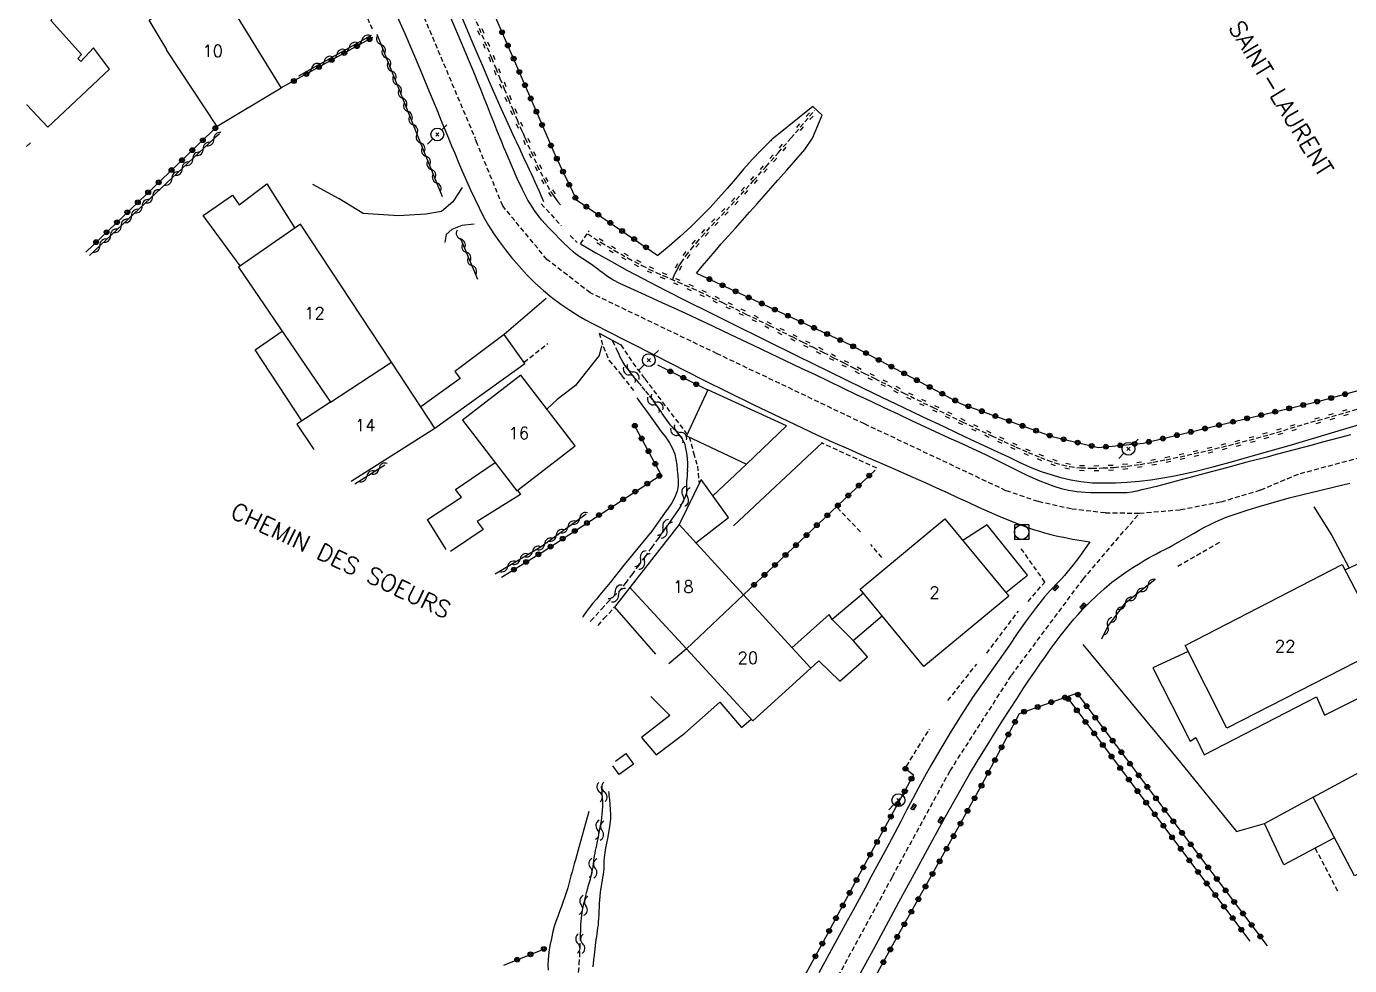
# Model space of a CAD drawing. Header units: millimetres. Extents: x 176000 to 177000, y 162000 to 163001.
# Drawn here: x 176000 to 176137.6, y 162085 to 162182.6 of the extents above; entities that cross this region are included whole.
import ezdxf
from ezdxf.enums import TextEntityAlignment as Align

# ---------------------------------------------------------------- set-up
doc = ezdxf.new("R2010")
doc.units = ezdxf.units.MM
doc.linetypes.add('DASHED', pattern=[0.75, 0.5, -0.25])
doc.layers.get('0').update_dxf_attribs({"linetype": 'CONTINUOUS'})
for name, color, linetype in [('W0001', 6, 'DASHED'), ('W0008', 7, 'CONTINUOUS'), ('W0017', 7, 'CONTINUOUS'), ('W0101', 7, 'CONTINUOUS'), ('W0104', 1, 'CONTINUOUS'), ('W0112', 1, 'DASHED'), ('W0120', 7, 'CONTINUOUS'), ('W0211', 2, 'CONTINUOUS'), ('W0220', 5, 'DASHED'), ('W0310', 3, 'CONTINUOUS'), ('W0322', 7, 'CONTINUOUS'), ('W0323', 7, 'CONTINUOUS'), ('W0401', 7, 'CONTINUOUS'), ('W0420', 7, 'CONTINUOUS'), ('W0473', 7, 'CONTINUOUS'), ('W0501', 5, 'DASHED'), ('W0989', 7, 'CONTINUOUS'), ('W0991', 7, 'CONTINUOUS'), ('W1102', 7, 'CONTINUOUS')]:
    doc.layers.add(name, color=color, linetype=linetype)
doc.styles.get("Standard").update_dxf_attribs({"font": 'romans.shx', "width": 0.85})

# ---------------------------------------------------------------- blocks, each defined once
blk = doc.blocks.new('T473')
for p, q in [((-0.166667, 0.166667), (0.166667, -0.166667)), ((-0.166667, -0.166667), (0.166667, 0.166667)), ((0.500001, 0.500001), (1.000002, 1.000002)), ((-1.000002, -1.000002), (-0.500001, -0.500001))]:
    blk.add_line(p, q)
blk.add_ellipse((0, 0), major_axis=(0.471405, 0.471405), ratio=1, start_param=5.4977871438, end_param=11.780972451)
blk = doc.blocks.new('T420')
for p, q in [((0.75, 0.75), (-0.75, 0.75)), ((-0.75, 0.75), (-0.75, -0.75)), ((0.75, 0.75), (0.75, -0.75)), ((0.75, -0.75), (-0.75, -0.75))]:
    blk.add_line(p, q)
blk.add_ellipse((0, 0), major_axis=(-0.53, 0.53), ratio=1, start_param=3.926991, end_param=10.210176)
blk = doc.blocks.new('T401')
for p, q in [((-0.3, 0.3), (0, 0.3)), ((-0.3, -0.25), (-0.3, 0.3)), ((-0.3, 0.15), (0, 0.15)), ((-0.3, 0), (0, 0)), ((0, 0.3), (0, -0.25)), ((-0.3, -0.15), (0, -0.15)), ((-0.3, -0.25), (-0.3, -0.3)), ((-0.3, -0.3), (0, -0.3)), ((0, -0.3), (0, -0.25))]:
    blk.add_line(p, q)
blk = doc.blocks.new('t310o')
at = {"color": 0, "linetype": 'Continuous'}
for centre, start, end in [((-0.5, 0.38), 216.8699, 323.1304), ((0.5, -0.37), 36.8699, 143.1303)]:
    blk.add_arc(centre, 0.625, start, end, dxfattribs=at)
blk = doc.blocks.new('t323o')
at = {"color": 0, "linetype": 'Continuous'}
for radius in [0.25, 0.15]:
    blk.add_circle((0, 0), radius, dxfattribs=at)
blk = doc.blocks.new('t220o')
at = {"color": 0, "linetype": 'Continuous'}
for p, q in [((-0.25, 0.25), (0.25, 0.25)), ((-0.25, -0.25), (0.25, -0.25))]:
    blk.add_line(p, q, dxfattribs=at)
blk = doc.blocks.new('t322o')
at = {"color": 0, "linetype": 'Continuous'}
for radius in [0.25, 0.15]:
    blk.add_circle((0, 0), radius, dxfattribs=at)
blk = doc.blocks.new('t500o')
at = {"color": 0, "linetype": 'Continuous'}
for centre, start, end in [((-0.5, 0.625), 216.8699, 323.1301), ((0.5, -0.125), 36.8699, 143.1301), ((0.5, -0.625), 36.8699, 143.1301), ((-0.5, 0.125), 216.8699, 323.1301)]:
    blk.add_arc(centre, 0.625, start, end, dxfattribs=at)

msp = doc.modelspace()

# ---------------------------------------------------------------- linework, layer by layer
at = {"layer": 'W0001'}
for points in [[(176014, 162248.16), (176017.74, 162239.37), (176025.01, 162222.08), (176032.95, 162203.53), (176040.75, 162184.98), (176046.65, 162171)], [(176115.7, 162131.97), (176112.17, 162132.03), (176108.65, 162132.45), (176105.2, 162133.22), (176101.85, 162134.35), (176087.13, 162141.3), (176071.82, 162148.59), (176058.62, 162154.93), (176054.12, 162158.4), (176049.52, 162163.96), (176046.88, 162170.45), (176046.65, 162171)], [(176170.73, 162142.32), (176168.17, 162143.18), (176165.5, 162143.66), (176162.8, 162143.73), (176160.11, 162143.39), (176146.67, 162139.95), (176132.23, 162136.04), (176128.28, 162134.39), (176124.18, 162133.15), (176119.97, 162132.34), (176115.7, 162131.97)], [(176014, 162026.16), (176014.73, 162026.83), (176023.12, 162032.51), (176031.85, 162036.61), (176046.12, 162041.1), (176054.78, 162044.3), (176063.1, 162049.41), (176067.82, 162054.28), (176072.63, 162061.8), (176080.12, 162075.97), (176090.06, 162094.23), (176096.05, 162105.23), (176102.43, 162115.15), (176109.87, 162125.15), (176115.7, 162131.97)]]:
    msp.add_lwpolyline(points, dxfattribs=at)
at = {"layer": 'W0008'}
for points in [[(176038.53, 162183.73), (176039.34, 162181.87), (176040.13, 162180.01), (176040.93, 162178.14), (176041.72, 162176.28), (176041.99, 162175.62), (176042.26, 162174.96), (176042.53, 162174.3), (176042.8, 162173.64), (176043.07, 162172.98), (176043.34, 162172.32), (176043.61, 162171.66), (176043.88, 162171)], [(176049.25, 162171), (176048.92, 162171.83), (176048.59, 162172.66), (176048.26, 162173.49), (176047.93, 162174.32), (176047.61, 162175.15), (176047.28, 162175.98), (176046.95, 162176.81), (176046.61, 162177.64), (176045.79, 162179.6), (176044.96, 162181.56), (176044.12, 162183.52)], [(176043.88, 162171), (176044.04, 162170.61), (176044.2, 162170.22), (176044.37, 162169.83), (176044.53, 162169.44), (176044.94, 162168.48), (176045.34, 162167.52), (176045.76, 162166.57), (176046.19, 162165.62), (176046.62, 162164.69), (176047.06, 162163.76), (176047.52, 162162.84), (176048.03, 162161.94), (176048.59, 162161.07), (176049.18, 162160.22), (176049.8, 162159.4), (176050.45, 162158.59), (176051.23, 162157.69), (176052.04, 162156.81), (176052.88, 162155.96), (176053.76, 162155.15), (176054.64, 162154.43), (176055.56, 162153.75), (176056.5, 162153.11), (176057.46, 162152.5), (176058.12, 162152.12), (176058.8, 162151.76), (176059.48, 162151.42), (176060.16, 162151.07), (176065.26, 162148.47), (176070.37, 162145.88), (176075.5, 162143.35), (176080.66, 162140.87), (176082.26, 162140.13), (176083.86, 162139.4), (176085.47, 162138.69), (176087.08, 162137.98), (176088.7, 162137.28), (176090.31, 162136.58), (176091.93, 162135.87), (176093.54, 162135.15), (176094.63, 162134.66), (176095.73, 162134.16), (176096.82, 162133.65), (176097.91, 162133.15), (176099.01, 162132.65), (176100.11, 162132.16), (176101.21, 162131.68), (176102.32, 162131.21), (176102.94, 162130.97), (176103.56, 162130.73), (176104.19, 162130.5), (176104.82, 162130.29), (176105.34, 162130.13), (176105.87, 162129.98), (176106.4, 162129.84), (176106.94, 162129.7), (176107.4, 162129.6), (176107.86, 162129.5), (176108.33, 162129.4), (176108.79, 162129.32), (176109.24, 162129.24), (176109.68, 162129.17), (176110.13, 162129.1), (176110.57, 162129.04)], [(176137.7, 162140.15), (176136.5, 162139.84), (176135.56, 162139.6), (176134.63, 162139.35), (176133.69, 162139.1), (176132.75, 162138.85), (176131.82, 162138.6), (176130.88, 162138.35), (176129.94, 162138.1), (176129.01, 162137.85), (176126.9, 162137.3), (176124.8, 162136.74), (176122.69, 162136.18), (176120.59, 162135.63), (176119.56, 162135.35), (176118.54, 162135.07), (176117.51, 162134.8), (176116.48, 162134.55), (176115.97, 162134.43), (176115.45, 162134.31), (176114.93, 162134.21), (176114.41, 162134.14), (176113.92, 162134.11), (176113.44, 162134.11), (176112.96, 162134.12), (176112.48, 162134.13), (176111.88, 162134.13), (176111.29, 162134.13), (176110.69, 162134.14), (176110.1, 162134.17), (176109.66, 162134.2), (176109.23, 162134.24), (176108.8, 162134.29), (176108.37, 162134.37), (176107.62, 162134.56), (176106.87, 162134.8), (176106.14, 162135.06), (176105.42, 162135.34), (176104.7, 162135.64), (176104, 162135.96), (176103.3, 162136.3), (176102.6, 162136.64), (176101.91, 162137), (176101.22, 162137.35), (176100.52, 162137.69), (176099.83, 162138.03), (176098.86, 162138.48), (176097.89, 162138.93), (176096.92, 162139.38), (176095.94, 162139.82), (176094.97, 162140.27), (176094, 162140.71), (176093.03, 162141.16), (176092.06, 162141.61), (176090.63, 162142.29), (176089.19, 162142.97), (176087.76, 162143.65), (176086.33, 162144.33), (176084.9, 162145.01), (176083.47, 162145.7), (176082.04, 162146.38), (176080.61, 162147.06), (176078.14, 162148.24), (176075.66, 162149.42), (176073.19, 162150.6), (176070.7, 162151.77), (176069.87, 162152.16), (176069.03, 162152.55), (176068.18, 162152.93), (176067.34, 162153.32), (176066.5, 162153.7), (176065.66, 162154.09), (176064.82, 162154.48), (176063.98, 162154.87), (176063.23, 162155.21), (176062.46, 162155.55), (176061.71, 162155.9), (176060.97, 162156.29), (176060.7, 162156.46), (176060.43, 162156.63), (176060.17, 162156.81), (176059.92, 162157), (176059.66, 162157.19), (176059.41, 162157.38), (176059.16, 162157.57), (176058.9, 162157.75), (176058.64, 162157.93), (176058.38, 162158.1), (176058.12, 162158.27), (176057.86, 162158.45), (176057.59, 162158.62), (176057.34, 162158.8), (176057.09, 162158.99), (176056.84, 162159.19), (176056.35, 162159.62), (176055.89, 162160.08), (176055.44, 162160.54), (176054.99, 162161.01), (176054.63, 162161.37), (176054.28, 162161.73), (176053.93, 162162.09), (176053.6, 162162.48), (176053.21, 162162.98), (176052.84, 162163.49), (176052.48, 162164.02), (176052.15, 162164.56), (176051.57, 162165.67), (176051.04, 162166.8), (176050.54, 162167.95), (176050.05, 162169.1), (176049.85, 162169.57), (176049.65, 162170.05), (176049.45, 162170.52), (176049.25, 162171)], [(176086.74, 162084.2), (176088.07, 162086.66), (176089.4, 162089.12), (176090.73, 162091.58), (176092.33, 162094.53), (176093.93, 162097.48), (176095.54, 162100.42), (176097.19, 162103.35), (176098.08, 162104.86), (176098.98, 162106.37), (176099.9, 162107.87), (176100.83, 162109.37), (176101.53, 162110.49), (176102.25, 162111.6), (176102.97, 162112.7), (176103.69, 162113.8), (176104.25, 162114.64), (176104.81, 162115.47), (176105.37, 162116.3), (176105.95, 162117.12), (176106.46, 162117.83), (176106.97, 162118.54), (176107.5, 162119.24), (176108.04, 162119.92), (176108.47, 162120.45), (176108.91, 162120.98), (176109.35, 162121.49), (176109.82, 162121.99), (176110.55, 162122.74), (176111.3, 162123.46), (176112.08, 162124.16), (176112.88, 162124.83), (176113.59, 162125.37), (176114.32, 162125.88), (176115.06, 162126.37), (176115.82, 162126.83), (176116.23, 162127.08), (176116.65, 162127.32), (176117.08, 162127.56), (176117.51, 162127.78), (176117.94, 162128.01), (176118.37, 162128.23), (176118.79, 162128.46), (176119.22, 162128.69), (176119.77, 162129), (176120.32, 162129.31), (176120.86, 162129.63), (176121.41, 162129.95), (176121.96, 162130.26), (176122.51, 162130.56), (176123.08, 162130.85), (176123.65, 162131.12), (176124.76, 162131.58), (176125.89, 162131.98), (176127.03, 162132.35), (176128.18, 162132.7), (176129.74, 162133.16), (176131.3, 162133.59), (176132.87, 162133.99), (176134.45, 162134.38), (176136.03, 162134.76), (176137.6, 162135.14)], [(176110.57, 162129.04), (176110.02, 162128.22), (176109.44, 162127.42), (176108.84, 162126.64), (176108.23, 162125.87), (176107.94, 162125.54), (176107.65, 162125.22), (176107.35, 162124.91), (176107.05, 162124.6), (176106.75, 162124.29), (176106.45, 162123.98), (176106.16, 162123.66), (176105.88, 162123.33), (176104.89, 162122.08), (176103.94, 162120.81), (176103.03, 162119.5), (176102.16, 162118.17)], [(176102.16, 162118.17), (176098.38, 162112.85)], [(176098.38, 162112.85), (176097.26, 162111.1), (176096.17, 162109.33), (176095.1, 162107.55), (176094.05, 162105.76), (176093.4, 162104.61), (176092.77, 162103.45), (176092.14, 162102.29), (176091.53, 162101.12), (176090.91, 162099.95), (176090.3, 162098.78), (176089.68, 162097.61), (176089.06, 162096.45), (176088.44, 162095.31), (176087.82, 162094.17), (176087.2, 162093.03), (176086.58, 162091.89), (176085.96, 162090.75), (176085.33, 162089.61), (176084.71, 162088.47), (176084.09, 162087.33), (176082.41, 162084.22)]]:
    msp.add_lwpolyline(points, dxfattribs=at)
at = {"layer": 'W0017'}
for points in [[(176045.32, 162165.87), (176044.35, 162164.4), (176043.17, 162163.37), (176041.53, 162163.1), (176038.67, 162162.93), (176035.01, 162163.18), (176032.5, 162164.71), (176029.77, 162166.2)], [(176046.55, 162162.07), (176045.29, 162161.92), (176044.22, 162161.5), (176043.63, 162161), (176043.49, 162160.17)], [(176054.03, 162154.35), (176049.67, 162150.6)], [(176059.81, 162149.4), (176059.55, 162148.42), (176058.09, 162146.58), (176057.11, 162145.28), (176055.19, 162143.83), (176054.12, 162142.83)], [(176082.77, 162139.37), (176073.52, 162130.7)], [(176071.38, 162133.83), (176074.88, 162137.11)], [(176133.87, 162132.68), (176135.74, 162129.7), (176137.55, 162126.31)], [(176109.84, 162118.35), (176120, 162106.08), (176125.84, 162098.93)], [(176125.84, 162098.93), (176128.75, 162099.73)]]:
    msp.add_lwpolyline(points, dxfattribs=at)
at = {"layer": 'W0101'}
for points in [[(176014, 162184.15), (176019.29, 162187.91), (176021.41, 162184.4), (176026.5, 162176.2), (176019.83, 162172.22)], [(176014, 162181.18), (176012.76, 162183.26), (176014, 162184.15)], [(176019.83, 162172.22), (176014.55, 162180.18), (176014.58, 162180.22), (176014, 162181.18)], [(176037.95, 162147.71), (176028.51, 162162.05), (176022.06, 162157.6), (176031.62, 162143.55)], [(176042.47, 162140.85), (176037.95, 162147.71)], [(176031.62, 162143.55), (176028.11, 162141.27), (176029.88, 162138.64)], [(176033.78, 162135.34), (176042.47, 162140.85)], [(176074.58, 162123.53), (176067.88, 162130.84), (176062.73, 162124.29), (176068.63, 162117.9)], [(176081.55, 162115.89), (176074.58, 162123.53)], [(176068.63, 162117.9), (176075.53, 162110.41), (176081.55, 162115.89)]]:
    msp.add_lwpolyline(points, dxfattribs=at)
for points in [[(176057.06, 162139.01), (176051.42, 162146.35), (176045.34, 162141.68), (176050.98, 162134.34), (176057.06, 162139.01)], [(176102.15, 162123.39), (176093.33, 162116.08), (176086.68, 162124.12), (176095.51, 162131.42)], [(176141.29, 162118.09), (176124.82, 162109.67), (176120.5, 162118.26), (176136.81, 162126.67)], [(176161.42, 162106.65), (176138.1, 162094.32), (176133.79, 162102.48), (176156.89, 162114.92)]]:
    msp.add_lwpolyline(points, close=True, dxfattribs=at)
at = {"layer": 'W0104'}
for points in [[(176000, 162174.43), (176000.05, 162174.48), (176002.21, 162172.15), (176008.64, 162178.18), (176006.97, 162180.39), (176005.66, 162178.97), (176005.33, 162179.29), (176005.73, 162179.71), (176002.56, 162183.22), (176003.22, 162185.32), (176008.86, 162190.55), (176008.87, 162190.56), (176010.54, 162192.3), (176010.94, 162191.77), (176014, 162194.64)], [(176022.22, 162157.72), (176018.36, 162162.97), (176021.43, 162165.08), (176022.13, 162164.07), (176025, 162166.26), (176027.92, 162161.65)], [(176028.64, 162141.62), (176023.79, 162149.01), (176026.6, 162150.93)], [(176042.47, 162140.85), (176051.84, 162147.58), (176049.67, 162150.6), (176044.55, 162146.75), (176045.09, 162146), (176041, 162143.08)], [(176043.66, 162128.24), (176041.72, 162131.37), (176045.24, 162133.68), (176044.61, 162134.48), (176048.73, 162137.27)], [(176069.61, 162128.94), (176073, 162131.57), (176070.17, 162135.52), (176067.88, 162130.84)], [(176051.05, 162134.39), (176051.37, 162133.95), (176046.88, 162131.15), (176047.5, 162130.3), (176044.11, 162128.01)], [(176101.83, 162123.77), (176104.11, 162125.58), (176099.9, 162130.81), (176097.37, 162129.16)], [(176120.81, 162117.63), (176117.14, 162115.92), (176121, 162108.32), (176121.61, 162108.68), (176122.46, 162106.87), (176134.16, 162112.91), (176134.97, 162111.02), (176142.32, 162114.67), (176141.84, 162115.88), (176145.52, 162117.8), (176140.83, 162127.84), (176137.11, 162126.1)], [(176062.73, 162124.29), (176061.15, 162122.23), (176065.42, 162117.36)], [(176087.03, 162123.7), (176083.78, 162120.96), (176083.47, 162121.46), (176079.6, 162118.02)], [(176081.55, 162115.89), (176082.38, 162116.66), (176084.57, 162114.55), (176087.44, 162117.06), (176085.95, 162118.79), (176088.99, 162121.33)], [(176085.95, 162118.79), (176083.78, 162120.96)], [(176068.63, 162117.9), (176066.81, 162116.36)], [(176064.94, 162112.95), (176066.9, 162110.96), (176063.95, 162108.7), (176065.47, 162106.87), (176068.47, 162109.13), (176072.09, 162112.36), (176074.37, 162109.74), (176075.37, 162110.59)], [(176063.13, 162105.92), (176061.65, 162104.83), (176060.98, 162105.73)], [(176061.25, 162106.22), (176062.33, 162107.01), (176063.13, 162105.92)], [(176136.02, 162098.26), (176130.75, 162095.44), (176128.75, 162099.73), (176133.97, 162102.58)]]:
    msp.add_lwpolyline(points, dxfattribs=at)
msp.add_lwpolyline([(176079.02, 162141.09), (176070.86, 162144.82), (176068.65, 162140.07), (176074.88, 162137.11)], close=True, dxfattribs=at)
at = {"layer": 'W0112'}
for points in [[(176035.98, 162182.32), (176034.6, 162185.55)], [(176053.54, 162164.17), (176055.6, 162161.89)], [(176056.53, 162160.9), (176057.26, 162160.14)], [(176057.6, 162160.01), (176058.51, 162161.36)], [(176059.56, 162150.74), (176059.98, 162149.33), (176060.59, 162147.89), (176061.89, 162146.34), (176063.17, 162144.72)], [(176051.76, 162147.7), (176054.2, 162149.65)], [(176061.82, 162149.53), (176063.07, 162147.63), (176064.3, 162145.97), (176068.71, 162140.19)], [(176068.93, 162139.94), (176069.36, 162138.29), (176069.78, 162136.91), (176069.95, 162135.08)], [(176088.42, 162136.7), (176082.66, 162139.34)], [(176086.74, 162130.07), (176084.33, 162132.57)], [(176088.94, 162127.39), (176087.81, 162128.75)], [(176104.15, 162122.83), (176105.9, 162124.85), (176103.37, 162128.42)], [(176124.06, 162128.96), (176119.57, 162126.38)], [(176059.45, 162120.34), (176060.04, 162121.05), (176061.15, 162122.23)], [(176099.85, 162117.45), (176103.15, 162121.82)], [(176095.82, 162112.52), (176098.81, 162116.32)], [(176091.51, 162105.71), (176093.91, 162109.58)], [(176134, 162097.18), (176136.4, 162092.62)]]:
    msp.add_lwpolyline(points, dxfattribs=at)
at = {"layer": 'W0120'}
msp.add_lwpolyline([(176059.56, 162150.74), (176061.82, 162149.53)], dxfattribs=at)
at = {"layer": 'W0211'}
for points in [[(176033.46, 162211.24), (176036.05, 162205.2), (176038.63, 162199.16), (176041.21, 162193.12), (176043.79, 162187.07), (176044.4, 162185.64), (176045.01, 162184.2), (176045.61, 162182.77), (176046.22, 162181.33), (176046.83, 162179.89), (176047.44, 162178.46), (176048.05, 162177.03), (176048.68, 162175.6), (176049.19, 162174.45), (176049.71, 162173.3), (176050.24, 162172.15), (176050.76, 162171)], [(176081.77, 162174.28), (176077.68, 162171)], [(176081.74, 162171), (176082.74, 162173.4)], [(176082.74, 162173.4), (176081.76, 162174.29)], [(176050.76, 162171), (176050.91, 162170.67), (176051.06, 162170.35), (176051.22, 162170.02), (176051.37, 162169.69), (176051.55, 162169.3), (176051.73, 162168.9), (176051.92, 162168.51), (176052.11, 162168.12), (176052.29, 162167.73), (176052.48, 162167.33), (176052.66, 162166.94), (176052.84, 162166.54), (176053.07, 162166.02), (176053.31, 162165.49), (176053.53, 162164.96), (176053.76, 162164.42)], [(176077.68, 162171), (176077.59, 162170.92), (176077.49, 162170.83), (176077.4, 162170.74), (176077.31, 162170.66), (176076.37, 162169.73), (176075.46, 162168.77), (176074.58, 162167.78), (176073.72, 162166.78), (176072.85, 162165.77), (176071.98, 162164.78), (176071.09, 162163.8), (176070.17, 162162.85), (176069.08, 162161.8), (176067.97, 162160.78), (176066.83, 162159.79), (176065.67, 162158.82)], [(176069.66, 162156.98), (176070.3, 162157.74), (176070.95, 162158.49), (176071.6, 162159.25), (176072.25, 162160), (176072.98, 162160.83), (176073.72, 162161.66), (176074.46, 162162.49), (176075.2, 162163.31), (176075.95, 162164.14), (176076.69, 162164.97), (176077.42, 162165.8), (176078.15, 162166.64), (176079.08, 162167.69), (176080.02, 162168.74), (176080.93, 162169.82), (176081.73, 162170.99), (176081.73, 162170.99), (176081.74, 162171), (176081.74, 162171), (176081.74, 162171)], [(176057.6, 162160.01), (176059.2, 162159.09), (176060.82, 162158.18), (176062.44, 162157.29), (176064.08, 162156.41), (176066.4, 162155.2), (176068.73, 162154.02), (176071.07, 162152.86), (176073.42, 162151.7), (176076.79, 162150.03), (176080.16, 162148.36), (176083.54, 162146.71), (176086.93, 162145.06), (176089.02, 162144.05), (176091.12, 162143.04), (176093.21, 162142.04), (176095.31, 162141.05), (176096.73, 162140.38), (176098.15, 162139.71), (176099.57, 162139.05), (176100.99, 162138.4), (176102.11, 162137.87), (176103.23, 162137.32), (176104.36, 162136.81), (176105.52, 162136.35), (176106.53, 162136.02), (176107.55, 162135.72), (176108.59, 162135.47), (176109.65, 162135.29), (176110.85, 162135.18), (176112.05, 162135.15), (176113.25, 162135.18), (176114.44, 162135.24), (176115.69, 162135.34), (176116.93, 162135.48), (176118.16, 162135.67), (176119.39, 162135.89), (176121.46, 162136.34), (176123.51, 162136.87), (176125.55, 162137.43), (176127.59, 162138.01), (176131.31, 162139.06), (176135.03, 162140.15), (176138.74, 162141.28)], [(176063.48, 162143.99), (176064, 162143.28), (176064.52, 162142.57), (176065.03, 162141.85), (176065.54, 162141.13), (176065.98, 162140.54), (176066.44, 162139.95), (176066.87, 162139.33), (176067.22, 162138.67), (176067.41, 162138.13), (176067.54, 162137.58), (176067.62, 162137.03), (176067.68, 162136.47), (176067.74, 162135.93), (176067.78, 162135.39), (176067.76, 162134.84), (176067.67, 162134.3), (176067.43, 162133.67), (176067.1, 162133.09), (176066.73, 162132.54), (176066.36, 162132.01), (176065.02, 162130.15), (176063.59, 162128.36), (176062.13, 162126.6), (176060.69, 162124.82), (176060.34, 162124.38), (176059.98, 162123.95), (176059.62, 162123.52), (176059.26, 162123.08), (176058.9, 162122.65), (176058.55, 162122.21), (176058.21, 162121.75), (176057.89, 162121.29), (176057.81, 162121.16)], [(176058.94, 162084.83), (176059.01, 162085.57), (176059.09, 162086.32), (176059.17, 162087.06), (176059.21, 162087.37), (176059.25, 162087.67), (176059.3, 162087.98), (176059.34, 162088.28), (176059.39, 162088.58), (176059.43, 162088.89), (176059.47, 162089.19), (176059.5, 162089.5), (176059.53, 162089.88), (176059.55, 162090.27), (176059.57, 162090.65), (176059.59, 162091.04), (176059.6, 162091.43), (176059.62, 162091.81), (176059.65, 162092.2), (176059.69, 162092.59), (176059.73, 162092.89), (176059.78, 162093.2), (176059.83, 162093.51), (176059.89, 162093.81), (176059.94, 162094.12), (176060, 162094.43), (176060.04, 162094.74), (176060.08, 162095.05), (176060.09, 162095.19), (176060.09, 162095.34), (176060.09, 162095.48), (176060.09, 162095.63), (176060.09, 162095.77), (176060.09, 162095.92), (176060.1, 162096.06), (176060.11, 162096.21), (176060.25, 162097.2), (176060.45, 162098.19), (176060.64, 162099.18), (176060.75, 162100.18), (176060.76, 162100.7), (176060.73, 162101.21), (176060.69, 162101.72), (176060.65, 162102.23), (176060.63, 162102.44), (176060.61, 162102.65), (176060.59, 162102.86), (176060.57, 162103.07)], [(176058.49, 162101), (176058.14, 162099.74), (176057.78, 162098.49), (176057.43, 162097.24), (176057.08, 162095.98), (176056.96, 162095.56), (176056.85, 162095.15), (176056.74, 162094.73), (176056.62, 162094.31), (176056.51, 162093.9), (176056.4, 162093.48), (176056.28, 162093.07), (176056.15, 162092.65), (176055.98, 162092.13), (176055.8, 162091.62), (176055.62, 162091.1), (176055.42, 162090.59), (176055.24, 162090.07), (176055.06, 162089.55), (176054.89, 162089.03), (176054.75, 162088.5), (176054.58, 162087.79), (176054.43, 162087.07), (176054.32, 162086.35), (176054.25, 162085.61), (176054.23, 162085.06), (176054.25, 162084.51)]]:
    msp.add_lwpolyline(points, dxfattribs=at)
at = {"layer": 'W0220'}
for points in [[(176034.44, 162211.49), (176036.39, 162207.12), (176038.32, 162202.75), (176040.24, 162198.37), (176042.14, 162193.99), (176043.6, 162190.61), (176045.05, 162187.22), (176046.48, 162183.83), (176047.91, 162180.44), (176048.36, 162179.37), (176048.8, 162178.29), (176049.24, 162177.21), (176049.68, 162176.13), (176050.12, 162175.05), (176050.56, 162173.97), (176051.02, 162172.9), (176051.48, 162171.83), (176051.58, 162171.62), (176051.67, 162171.42), (176051.76, 162171.21), (176051.85, 162171)], [(176079.49, 162171), (176081.96, 162173.89)], [(176051.85, 162171), (176052.47, 162169.58), (176053.11, 162168.17), (176053.79, 162166.77), (176054.54, 162165.42), (176054.76, 162165.07), (176055, 162164.73), (176055.26, 162164.4), (176055.52, 162164.08)], [(176067.18, 162156.26), (176067.37, 162156.72), (176067.58, 162157.18), (176067.82, 162157.62), (176068.08, 162158.05), (176068.58, 162158.77), (176069.11, 162159.46), (176069.68, 162160.13), (176070.25, 162160.8), (176070.74, 162161.35), (176071.24, 162161.9), (176071.75, 162162.44), (176072.26, 162162.98), (176072.78, 162163.51), (176073.29, 162164.05), (176073.8, 162164.59), (176074.31, 162165.14), (176075.61, 162166.59), (176076.91, 162168.06), (176078.2, 162169.52), (176079.49, 162171)], [(176058.37, 162161.04), (176059.75, 162160.17), (176061.14, 162159.33), (176062.56, 162158.53), (176064, 162157.76), (176064.73, 162157.4), (176065.47, 162157.05), (176066.22, 162156.71), (176066.97, 162156.38), (176067.72, 162156.06), (176068.47, 162155.73), (176069.22, 162155.4), (176069.96, 162155.06), (176072.39, 162153.9), (176074.82, 162152.72), (176077.24, 162151.53), (176079.65, 162150.34), (176080.73, 162149.8), (176081.8, 162149.26), (176082.87, 162148.72), (176083.93, 162148.18), (176085, 162147.63), (176086.07, 162147.09), (176087.14, 162146.55), (176088.21, 162146.01), (176091.24, 162144.5), (176094.27, 162143), (176097.31, 162141.51), (176100.37, 162140.06), (176101.63, 162139.47), (176102.88, 162138.89), (176104.15, 162138.33), (176105.44, 162137.81), (176106.18, 162137.53), (176106.93, 162137.26), (176107.7, 162137.03), (176108.48, 162136.86), (176109.63, 162136.73), (176110.79, 162136.69), (176111.95, 162136.71), (176113.1, 162136.77), (176114.46, 162136.89), (176115.82, 162137.08), (176117.16, 162137.31), (176118.5, 162137.57), (176122.12, 162138.35), (176125.72, 162139.23), (176129.3, 162140.19), (176132.85, 162141.26)], [(176132.85, 162141.26), (176141.99, 162143.82)]]:
    msp.add_lwpolyline(points, dxfattribs=at)
at = {"layer": 'W0310'}
for points in [[(176028.34, 162177.5), (176035.87, 162181.72)], [(176036.42, 162181.81), (176040.78, 162171)], [(176019.57, 162171), (176014, 162165.79)], [(176020.07, 162171.47), (176019.57, 162171)], [(176040.78, 162171), (176043.22, 162164.95)], [(176014, 162165.79), (176006.54, 162158.82)], [(176045.11, 162160.63), (176046.91, 162156.36)], [(176034.13, 162135.05), (176037.27, 162137.03)], [(176048.75, 162125.69), (176053.51, 162128.55), (176058.2, 162131.96)], [(176117.33, 162125.08), (176114.18, 162122.58), (176112.47, 162120.33), (176111.79, 162118.91)]]:
    msp.add_lwpolyline(points, dxfattribs=at)
at = {"layer": 'W0322'}
for points in [[(176037.57, 162213.65), (176043.84, 162194.87), (176050.52, 162179.58), (176054.22, 162171)], [(176054.22, 162171), (176055.05, 162169.08), (176057.18, 162164.59), (176065.67, 162158.82)], [(176069.66, 162156.98), (176085.68, 162149.51), (176097.19, 162143.39), (176106.66, 162139.99), (176111.43, 162138.84), (176116.16, 162139.3), (176134.42, 162143.65), (176140.25, 162145.24), (176141.48, 162145.52)]]:
    msp.add_lwpolyline(points, dxfattribs=at)
at = {"layer": 'W0323'}
for points in [[(176035.97, 162181.46), (176026.48, 162176.23)], [(176019.83, 162172.22), (176018.55, 162171)], [(176000.41, 162170.52), (176000, 162170.13)], [(176018.55, 162171), (176014, 162166.65)], [(176014, 162166.65), (176006.16, 162159.15)], [(176065.62, 162147.42), (176070.88, 162144.81)], [(176049.41, 162125.36), (176053.61, 162127.96), (176066, 162136.01), (176063.17, 162141.26)], [(176088.24, 162136.49), (176074.58, 162123.53)], [(176094.65, 162038.92), (176084.26, 162055.17), (176078.12, 162064.7), (176082.08, 162072.54), (176090.68, 162088.19), (176095.1, 162096.08), (176099.32, 162103.7), (176103.25, 162111.2), (176109.24, 162113.29), (176117.41, 162102.41), (176129.03, 162087.04)], [(176108.17, 162112.92), (176120.64, 162096.29), (176127.23, 162087.51)], [(176091.29, 162105.52), (176092.24, 162104.8), (176087.68, 162096.41), (176082.86, 162087.44), (176077.52, 162077.71), (176072.8, 162068.77)], [(176049.63, 162085.02), (176054.04, 162086.8)]]:
    msp.add_lwpolyline(points, dxfattribs=at)
at = {"layer": 'W0501'}
for points in [[(176061.52, 162148.76), (176060.9, 162150.02)], [(176068.75, 162136.47), (176068.77, 162136.86), (176068.77, 162137.26), (176068.75, 162137.65), (176068.71, 162138.04), (176068.65, 162138.41), (176068.58, 162138.78), (176068.48, 162139.15), (176068.34, 162139.5), (176068.18, 162139.77), (176068.01, 162140.02), (176067.81, 162140.26), (176067.6, 162140.49), (176067.39, 162140.71), (176067.18, 162140.94), (176066.98, 162141.16), (176066.79, 162141.4), (176066.61, 162141.64), (176066.44, 162141.88), (176066.28, 162142.12), (176066.12, 162142.37), (176065.96, 162142.62), (176065.79, 162142.86), (176065.63, 162143.1), (176065.46, 162143.34), (176065.1, 162143.82), (176064.72, 162144.3), (176064.35, 162144.77), (176063.97, 162145.24), (176063.85, 162145.39), (176063.72, 162145.54), (176063.59, 162145.69), (176063.46, 162145.83), (176063.34, 162145.98), (176063.21, 162146.13), (176063.09, 162146.28), (176062.96, 162146.44), (176062.72, 162146.76), (176062.47, 162147.08), (176062.23, 162147.41), (176062.01, 162147.75), (176061.87, 162148), (176061.75, 162148.24), (176061.63, 162148.5), (176061.52, 162148.76)], [(176068.75, 162136.47), (176068.72, 162136.17), (176068.69, 162135.87), (176068.67, 162135.57), (176068.65, 162135.27), (176068.64, 162135.11), (176068.64, 162134.96), (176068.64, 162134.81), (176068.64, 162134.65), (176068.64, 162134.5), (176068.63, 162134.35), (176068.62, 162134.19), (176068.59, 162134.04), (176068.49, 162133.71), (176068.35, 162133.39), (176068.2, 162133.08), (176068.03, 162132.78), (176067.81, 162132.41), (176067.57, 162132.06), (176067.32, 162131.71), (176067.07, 162131.36), (176066.39, 162130.39), (176065.71, 162129.43), (176065.03, 162128.47), (176064.33, 162127.52), (176063.67, 162126.62), (176063.01, 162125.72), (176062.34, 162124.82), (176061.67, 162123.93)], [(176058.64, 162120.75), (176058.7, 162120.81), (176059.2, 162121.36), (176059.79, 162122.03), (176060.39, 162122.68), (176061.02, 162123.32), (176061.67, 162123.93)], [(176057.41, 162084.27), (176057.49, 162085.11), (176057.54, 162085.95), (176057.57, 162086.8), (176057.61, 162087.64), (176057.62, 162087.96), (176057.63, 162088.28), (176057.64, 162088.6), (176057.65, 162088.92), (176057.66, 162089.25), (176057.68, 162089.57), (176057.7, 162089.89), (176057.74, 162090.21), (176057.83, 162090.75), (176057.94, 162091.29), (176058.07, 162091.83), (176058.2, 162092.37), (176058.28, 162092.69), (176058.37, 162093.01), (176058.46, 162093.32), (176058.55, 162093.64), (176058.64, 162093.96), (176058.72, 162094.28), (176058.8, 162094.6), (176058.87, 162094.92), (176058.9, 162095.07), (176058.92, 162095.22), (176058.94, 162095.37), (176058.96, 162095.52), (176058.97, 162095.66), (176058.99, 162095.81), (176059.01, 162095.96), (176059.03, 162096.11), (176059.08, 162096.38), (176059.13, 162096.66), (176059.19, 162096.93), (176059.25, 162097.2), (176059.31, 162097.47), (176059.36, 162097.74), (176059.42, 162098.01), (176059.47, 162098.28), (176059.53, 162098.63), (176059.6, 162098.98), (176059.67, 162099.33), (176059.73, 162099.67), (176059.79, 162100.02), (176059.84, 162100.38), (176059.88, 162100.73), (176059.91, 162101.08), (176059.93, 162101.54), (176059.92, 162102), (176059.89, 162102.46), (176059.86, 162102.92), (176059.85, 162103.11), (176059.83, 162103.3), (176059.81, 162103.49), (176059.8, 162103.58)]]:
    msp.add_lwpolyline(points, dxfattribs=at)
at = {"layer": 'W1102'}
for points in [[(176031.62, 162143.55), (176037.95, 162147.71)], [(176068.63, 162117.9), (176074.58, 162123.53)]]:
    msp.add_lwpolyline(points, dxfattribs=at)

# ---------------------------------------------------------------- block references
at = {"layer": 'W0220'}
for p, rotation in [((176047.23, 162182.07), 292.8544380542334), ((176047.81, 162180.69), 292.8544380542334), ((176048.39, 162179.31), 292.2360228254111), ((176048.95, 162177.92), 292.0431910029795), ((176049.52, 162176.53), 292.0095240566891), ((176050.08, 162175.14), 292.1607200447585), ((176050.66, 162173.75), 292.9918301789505), ((176081.44, 162173.28), 49.4809271857842), ((176051.25, 162172.37), 293.645962219921), ((176080.46, 162172.14), 49.4809271857842), ((176052, 162170.67), 293.6434784822512), ((176052.6, 162169.3), 294.1703050696901), ((176077.66, 162168.91), 48.68829606684186), ((176078.65, 162170.04), 48.99657928114904), ((176053.22, 162167.93), 295.9965444366302), ((176076.67, 162167.78), 48.37192083236796), ((176053.89, 162166.59), 299.1167553728102), ((176075.67, 162166.66), 48.37192083236796), ((176054.63, 162165.28), 302.3082801602894), ((176074.67, 162165.54), 48.04745361458935), ((176072.62, 162163.35), 46.00136266967115), ((176073.66, 162164.44), 46.66341855941367), ((176071.58, 162162.27), 46.72066648483353), ((176070.57, 162161.16), 48.68436287999174), ((176059.64, 162160.24), 327.5444992614607), ((176060.92, 162159.46), 329.0118083155497), ((176069.59, 162160.03), 49.94178521077704), ((176062.22, 162158.72), 330.4791173628131), ((176063.54, 162158.01), 331.9464264081536), ((176068.65, 162158.86), 52.00086690222806), ((176064.88, 162157.33), 334.7422868706708), ((176066.24, 162156.7), 336.4188893473927), ((176067.82, 162157.62), 61.91104905792329), ((176067.62, 162156.1), 336.6868911204787), ((176068.99, 162155.5), 336.0809105781385), ((176070.35, 162154.87), 334.556240787701), ((176071.71, 162154.23), 334.556240787701), ((176073.06, 162153.58), 334.0955596620919), ((176074.41, 162152.92), 334.0955596620919), ((176075.76, 162152.26), 333.7940307653009), ((176077.1, 162151.6), 333.7940307653009), ((176078.45, 162150.93), 333.6516676597257), ((176079.79, 162150.27), 333.4872424391241), ((176081.13, 162149.6), 333.2627667507274), ((176082.47, 162148.92), 333.1057606569802), ((176083.81, 162148.24), 333.0162254283935), ((176085.14, 162147.56), 333.0825380273604), ((176086.48, 162146.88), 333.2240634355726), ((176087.82, 162146.21), 333.4330595109835), ((176089.17, 162145.54), 333.5109117393793), ((176090.51, 162144.87), 333.5109117393793), ((176091.85, 162144.2), 333.5603707736997), ((176093.19, 162143.53), 333.5603707736997), ((176094.54, 162142.87), 333.925271702604), ((176095.88, 162142.21), 333.925271702604), ((176097.23, 162141.55), 333.925271702604), ((176134.29, 162141.66), 15.6568924390437), ((176135.74, 162142.07), 15.6568924390437), ((176137.18, 162142.47), 15.6568924390437), ((176098.59, 162140.9), 334.6055500808243), ((176099.94, 162140.26), 334.6055500808243), ((176128.89, 162140.08), 15.15217838785717), ((176130.33, 162140.5), 16.64666912017465), ((176131.77, 162140.93), 16.64666912017465), ((176101.3, 162139.62), 334.9261744565267), ((176102.66, 162138.99), 335.1274316875507), ((176123.08, 162138.59), 13.65768689381223), ((176124.54, 162138.94), 13.65768689381223), ((176126, 162139.3), 15.15217838785717), ((176127.45, 162139.69), 15.15217838785717), ((176104.03, 162138.38), 336.2220550572447), ((176105.42, 162137.82), 338.208497626926), ((176106.83, 162137.3), 340.2144426140895), ((176117.22, 162137.32), 10.97132023193399), ((176118.69, 162137.61), 12.16319463861357), ((176120.16, 162137.93), 12.16319463861357), ((176121.62, 162138.24), 12.16319463861357), ((176108.27, 162136.91), 347.9170066840736), ((176109.76, 162136.72), 357.9417588414588), ((176111.26, 162136.7), 1.169160263488805), ((176112.76, 162136.75), 3.011301415166789), ((176114.25, 162136.87), 5.140715384655798), ((176115.74, 162137.07), 7.828344046043024)]:
    msp.add_blockref('t220o', p, dxfattribs=dict(at, rotation=rotation))
at = {"layer": 'W0310'}
for p, rotation in [((176034.88, 162181.17), 29.2923499050675), ((176036.86, 162180.74), 291.9623555518962), ((176032.27, 162179.7), 29.2923499050675), ((176033.57, 162180.43), 29.2923499050675), ((176037.42, 162179.35), 291.9623555518962), ((176029.65, 162178.23), 29.2923499050675), ((176030.96, 162178.97), 29.2923499050675), ((176037.98, 162177.96), 291.9623555518962), ((176038.54, 162176.56), 291.9623555518962), ((176039.1, 162175.17), 291.9623555518962), ((176039.66, 162173.78), 291.9623555518962), ((176040.22, 162172.39), 291.9623555518962), ((176018.38, 162169.89), 223.0756034176157), ((176019.48, 162170.91), 223.0756034176157), ((176040.98, 162170.51), 291.9623555518937), ((176017.29, 162168.86), 223.0756034176157), ((176041.54, 162169.12), 291.9623555518937), ((176016.19, 162167.84), 223.0756034176157), ((176042.1, 162167.73), 291.9623555518937), ((176015.1, 162166.81), 223.0756034176157), ((176042.66, 162166.34), 291.9623555518937), ((176013.12, 162164.96), 223.0756034176246), ((176010.93, 162162.92), 223.0756034176246), ((176012.02, 162163.94), 223.0756034176246), ((176009.83, 162161.89), 223.0756034176246), ((176008.73, 162160.87), 223.0756034176246), ((176045.16, 162160.51), 292.9242170835641), ((176007.64, 162159.84), 223.0756034176246), ((176045.74, 162159.13), 292.9242170835641), ((176046.33, 162157.74), 292.9242170835641), ((176035.4, 162135.85), 32.29967650016363), ((176036.67, 162136.65), 32.29967650016363), ((176057.52, 162131.46), 36.00124804402146), ((176056.3, 162130.58), 36.00124804402146), ((176053.88, 162128.81), 36.00124804402146), ((176055.09, 162129.7), 36.00124804402146), ((176051.33, 162127.24), 30.98309274500066), ((176052.61, 162128.01), 30.98309274500066), ((176050.04, 162126.46), 30.98309274500066), ((176116.61, 162124.5), 218.4038065911241), ((176115.43, 162123.57), 218.4038065911241), ((176113.33, 162121.46), 232.6561591060116), ((176114.26, 162122.64), 218.4038065911241), ((176112.44, 162120.26), 244.3629323001497)]:
    msp.add_blockref('t310o', p, dxfattribs=dict(at, rotation=rotation))
at = {"layer": 'W0322'}
for p, rotation in [((176049.46, 162182.02), 293.591240442515), ((176050.06, 162180.64), 293.591240442515), ((176050.66, 162179.27), 293.3143766188418), ((176051.25, 162177.89), 293.3143766188418), ((176051.84, 162176.51), 293.3143766188418), ((176052.44, 162175.13), 293.3143766188418), ((176053.03, 162173.76), 293.3143766188418), ((176053.62, 162172.38), 293.3143766188418), ((176054.54, 162170.24), 293.3143766189878), ((176055.15, 162168.87), 295.44549050212), ((176055.79, 162167.52), 295.44549050212), ((176056.43, 162166.16), 295.44549050212), ((176057.08, 162164.81), 295.44549050212), ((176058.23, 162163.88), 325.7804202805576), ((176059.47, 162163.04), 325.7804202805576), ((176060.71, 162162.2), 325.7804202805576), ((176061.95, 162161.35), 325.7804202805576), ((176063.19, 162160.51), 325.7804202805576), ((176064.43, 162159.66), 325.7804202805576), ((176071.02, 162156.34), 335.0212983492189), ((176072.38, 162155.71), 335.0212983492189), ((176073.74, 162155.08), 335.0212983492189), ((176075.1, 162154.44), 335.0212983492189), ((176076.46, 162153.81), 335.0212983492189), ((176077.82, 162153.18), 335.0212983492189), ((176079.18, 162152.54), 335.0212983492189), ((176080.54, 162151.91), 335.0212983492189), ((176081.9, 162151.28), 335.0212983492189), ((176083.26, 162150.64), 335.0212983492189), ((176084.62, 162150.01), 335.0212983492189), ((176085.97, 162149.36), 332.0037860444047), ((176087.3, 162148.66), 332.0037860444047), ((176088.62, 162147.95), 332.0037860444047), ((176089.94, 162147.25), 332.0037860444047), ((176091.27, 162146.54), 332.0037860444047), ((176092.59, 162145.84), 332.0037860444047), ((176093.92, 162145.13), 332.0037860444047), ((176095.24, 162144.43), 332.0037860444047), ((176137.12, 162144.39), 15.1985270093034), ((176096.57, 162143.73), 332.0037860444047), ((176097.94, 162143.13), 340.2017665827315), ((176131.31, 162142.91), 13.42557943367459), ((176132.77, 162143.26), 13.42557943367459), ((176134.22, 162143.61), 13.42557943367459), ((176135.67, 162143.99), 15.1985270093034), ((176099.35, 162142.62), 340.2017665827315), ((176100.76, 162142.11), 340.2017665827315), ((176102.17, 162141.6), 340.2017665827315), ((176125.47, 162141.52), 13.42557943367459), ((176126.93, 162141.87), 13.42557943367459), ((176128.39, 162142.21), 13.42557943367459), ((176129.85, 162142.56), 13.42557943367459), ((176103.58, 162141.09), 340.2017665827315), ((176104.99, 162140.59), 340.2017665827315), ((176106.4, 162140.08), 340.2017665827315), ((176119.63, 162140.12), 13.42557943367459), ((176121.09, 162140.47), 13.42557943367459), ((176122.55, 162140.82), 13.42557943367459), ((176124.01, 162141.17), 13.42557943367459), ((176107.85, 162139.7), 346.510628423315), ((176109.31, 162139.35), 346.510628423315), ((176110.77, 162139), 346.510628423315), ((176112.25, 162138.92), 5.469477971074642), ((176113.74, 162139.06), 5.469477971074642), ((176115.24, 162139.21), 5.469477971074642), ((176116.72, 162139.43), 13.42557943367459), ((176118.18, 162139.78), 13.42557943367459)]:
    msp.add_blockref('t322o', p, dxfattribs=dict(at, rotation=rotation))
at = {"layer": 'W0323'}
for p, rotation in [((176035.68, 162181.3), 208.8809935080369), ((176033.05, 162179.85), 208.8809935080369), ((176034.37, 162180.57), 208.8809935080369), ((176030.43, 162178.4), 208.8809935080369), ((176031.74, 162179.12), 208.8809935080369), ((176029.11, 162177.67), 208.8809935080369), ((176027.8, 162176.95), 208.8809935080369), ((176019.64, 162172.04), 223.7056596383412), ((176018.34, 162170.79), 223.7056596382958), ((176017.25, 162169.76), 223.7056596382958), ((176015.08, 162167.69), 223.7056596382958), ((176016.17, 162168.72), 223.7056596382958), ((176013.75, 162166.41), 223.7056596382786), ((176012.66, 162165.37), 223.7056596382786), ((176010.49, 162163.3), 223.7056596382786), ((176011.58, 162164.33), 223.7056596382786), ((176009.41, 162162.26), 223.7056596382786), ((176008.33, 162161.22), 223.7056596382786), ((176007.24, 162160.19), 223.7056596382786), ((176066.96, 162146.75), 333.6227888420545), ((176068.31, 162146.09), 333.6227888420545), ((176069.65, 162145.42), 333.6227888420545), ((176063.26, 162141.1), 118.3098662413583), ((176063.97, 162139.78), 118.3098662413583), ((176064.68, 162138.46), 118.3098662413583), ((176065.39, 162137.14), 118.3098662413583), ((176065.82, 162135.89), 33.0095683504015), ((176087.64, 162135.92), 223.4871868804032), ((176064.56, 162135.08), 33.0095683504015), ((176086.55, 162134.89), 223.4871868804032), ((176062.05, 162133.44), 33.0095683504015), ((176063.31, 162134.26), 33.0095683504015), ((176085.46, 162133.85), 223.4871868804032), ((176059.53, 162131.81), 33.0095683504015), ((176060.79, 162132.63), 33.0095683504015), ((176083.28, 162131.79), 223.4871868804032), ((176084.37, 162132.82), 223.4871868804032), ((176058.28, 162130.99), 33.0095683504015), ((176082.19, 162130.76), 223.4871868804032), ((176055.76, 162129.36), 33.0095683504015), ((176057.02, 162130.17), 33.0095683504015), ((176081.11, 162129.73), 223.4871868804032), ((176053.24, 162127.73), 31.73837925880237), ((176054.5, 162128.54), 33.0095683504015), ((176078.93, 162127.66), 223.4871868804032), ((176080.02, 162128.69), 223.4871868804032), ((176050.69, 162126.15), 31.73837925880237), ((176051.96, 162126.94), 31.73837925880237), ((176077.84, 162126.63), 223.4871868804032), ((176076.75, 162125.6), 223.4871868804032), ((176075.66, 162124.56), 223.4871868804032), ((176106.57, 162112.36), 19.32373807495438), ((176107.99, 162112.85), 19.32373807495438), ((176108.33, 162112.71), 306.8715512673717), ((176109.34, 162113.15), 306.9162159700351), ((176103.74, 162111.37), 19.32373807495438), ((176105.16, 162111.86), 19.32373807495438), ((176109.23, 162111.51), 306.8715512673717), ((176110.24, 162111.95), 306.9162159700351), ((176102.8, 162110.32), 62.32316669187458), ((176110.13, 162110.31), 306.8715512673717), ((176111.14, 162110.75), 306.9162159700351), ((176102.1, 162109), 62.32316669187458), ((176111.03, 162109.11), 306.8715512673717), ((176112.04, 162109.55), 306.9162159700351), ((176112.95, 162108.36), 306.9162159700351), ((176101.4, 162107.67), 62.32316669187458), ((176111.93, 162107.91), 306.8715512673717), ((176113.85, 162107.16), 306.9162159700351), ((176100.71, 162106.34), 62.32316669187458), ((176112.83, 162106.71), 306.8715512673717), ((176113.73, 162105.51), 306.8715512673717), ((176114.75, 162105.96), 306.9162159700351), ((176091.41, 162105.44), 322.8903724586893), ((176092.03, 162104.41), 241.4536407828016), ((176100.01, 162105.01), 62.32316669187458), ((176114.63, 162104.31), 306.8715512673717), ((176115.65, 162104.76), 306.9162159700351), ((176091.31, 162103.09), 241.4536407828016), ((176099.31, 162103.68), 61.04496737126741), ((176115.53, 162103.11), 306.8715512673717), ((176116.55, 162103.56), 306.9162159700351), ((176090.6, 162101.78), 241.4536407828016), ((176098.59, 162102.37), 61.04496737126741), ((176116.43, 162101.91), 306.8715512673717), ((176117.45, 162102.36), 307.0884715328488), ((176089.88, 162100.46), 241.4536407828016), ((176097.86, 162101.06), 61.04496737126741), ((176117.33, 162100.71), 306.8715512673717), ((176118.35, 162101.16), 307.0884715328488), ((176119.26, 162099.97), 307.0884715328488), ((176089.16, 162099.14), 241.4536407828016), ((176097.13, 162099.74), 61.04496737126741), ((176118.23, 162099.51), 306.8715512673717), ((176120.16, 162098.77), 307.0884715328488), ((176088.45, 162097.82), 241.4536407828016), ((176096.41, 162098.43), 61.04496737126741), ((176119.13, 162098.31), 306.8715512673717), ((176121.07, 162097.57), 307.0884715328488), ((176087.73, 162096.51), 241.4536407828016), ((176095.68, 162097.12), 61.04496737126741), ((176120.03, 162097.11), 306.8715512673717), ((176120.93, 162095.91), 306.8591714821545), ((176121.97, 162096.38), 307.0884715328488), ((176087.02, 162095.18), 241.7350893647557), ((176094.22, 162094.5), 60.72508067713935), ((176094.95, 162095.81), 60.72508067713935), ((176121.83, 162094.71), 306.8591714821545), ((176122.88, 162095.18), 307.0884715328488), ((176086.31, 162093.86), 241.7350893647557), ((176093.49, 162093.19), 60.72508067713935), ((176122.73, 162093.51), 306.8591714821545), ((176123.78, 162093.98), 307.0884715328488), ((176085.6, 162092.54), 241.7350893647557), ((176092.75, 162091.88), 60.72508067713935), ((176123.63, 162092.31), 306.8591714821545), ((176124.69, 162092.79), 307.0884715328488), ((176084.89, 162091.22), 241.7350893647557), ((176092.02, 162090.57), 60.72508067713935), ((176124.53, 162091.11), 306.8591714821545), ((176125.59, 162091.59), 307.0884715328488), ((176126.5, 162090.39), 307.0884715328488), ((176084.18, 162089.9), 241.7350893647557), ((176091.29, 162089.27), 60.72508067713935), ((176125.43, 162089.91), 306.8591714821545), ((176127.4, 162089.2), 307.0884715328488), ((176083.47, 162088.58), 241.7350893647557), ((176090.55, 162087.96), 61.20537605415486), ((176126.33, 162088.71), 306.8591714821545), ((176128.31, 162088), 307.0884715328488), ((176053.8, 162086.7), 21.87767545377753), ((176082.76, 162087.26), 241.280789335514), ((176089.83, 162086.64), 61.20537605415486), ((176051.02, 162085.58), 21.87767545377753), ((176052.41, 162086.14), 21.87767545377753), ((176082.04, 162085.94), 241.280789335514), ((176089.11, 162085.33), 61.20537605415486)]:
    msp.add_blockref('t323o', p, dxfattribs=dict(at, rotation=rotation))
at = {"layer": 'W0401'}
for p, rotation in [((176106.93, 162124.35), 135.6431345963368), ((176109.97, 162122.25), 315.7232543091628), ((176092.12, 162101.54), 152.2005786539582), ((176095.2, 162100.05), 331.0637396567009)]:
    msp.add_blockref('T401', p, dxfattribs=dict(at, rotation=rotation))
at = {"layer": 'W0420'}
msp.add_blockref('T420', (176103.48, 162130.04), dxfattribs=at)
at = {"layer": 'W0473'}
for p in [(176042.72, 162171.39), (176064.72, 162147.93), (176114.59, 162138.71), (176090.67, 162102.18)]:
    msp.add_blockref('T473', p, dxfattribs=at)
at = {"layer": 'W0501'}
for p, rotation in [((176062.89, 162146.54), 127.8339376636405), ((176065.39, 162143.42), 126.8872095563551), ((176067.82, 162140.25), 129.4257991546455), ((176068.5, 162133.77), 253.1136605064531), ((176066.39, 162130.39), 234.6872973100249), ((176064.06, 162127.14), 233.8179796123599), ((176061.38, 162123.66), 43.57167695157128), ((176059.85, 162103.02), 94.05278540577852), ((176059.61, 162099.05), 79.21305886361908), ((176058.9, 162095.11), 81.38996901627958), ((176057.93, 162091.23), 77.82859189706444), ((176057.59, 162087.25), 87.31536197804394)]:
    msp.add_blockref('t500o', p, dxfattribs=dict(at, rotation=rotation))

# ---------------------------------------------------------------- texts
at = {"layer": 'W0989'}
for s, rotation, p in [('CHEMIN DU VIVIER SAINT-LAURENT', 301.3695, (176113.26, 162201.67)), ('CHEMIN DES SOEURS  ', 334.7451, (176021.08, 162131.62))]:
    msp.add_text(s, height=1.75, rotation=rotation, dxfattribs=at).set_placement(p)
at = {"layer": 'W0991'}
for s, p in [('10', (176019.36, 162180.07)), ('12', (176029.96, 162152.8)), ('14', (176035.23, 162141.15)), ('16', (176051.2, 162140.34)), ('18', (176068.3, 162124.37)), ('2', (176094.42, 162123.75)), ('22', (176130.89, 162118.17)), ('20', (176075.02, 162116.97))]:
    msp.add_text(s, height=1.25, dxfattribs=at).set_placement(p, align=Align.MIDDLE_CENTER)

doc.saveas('drawing.dxf')
